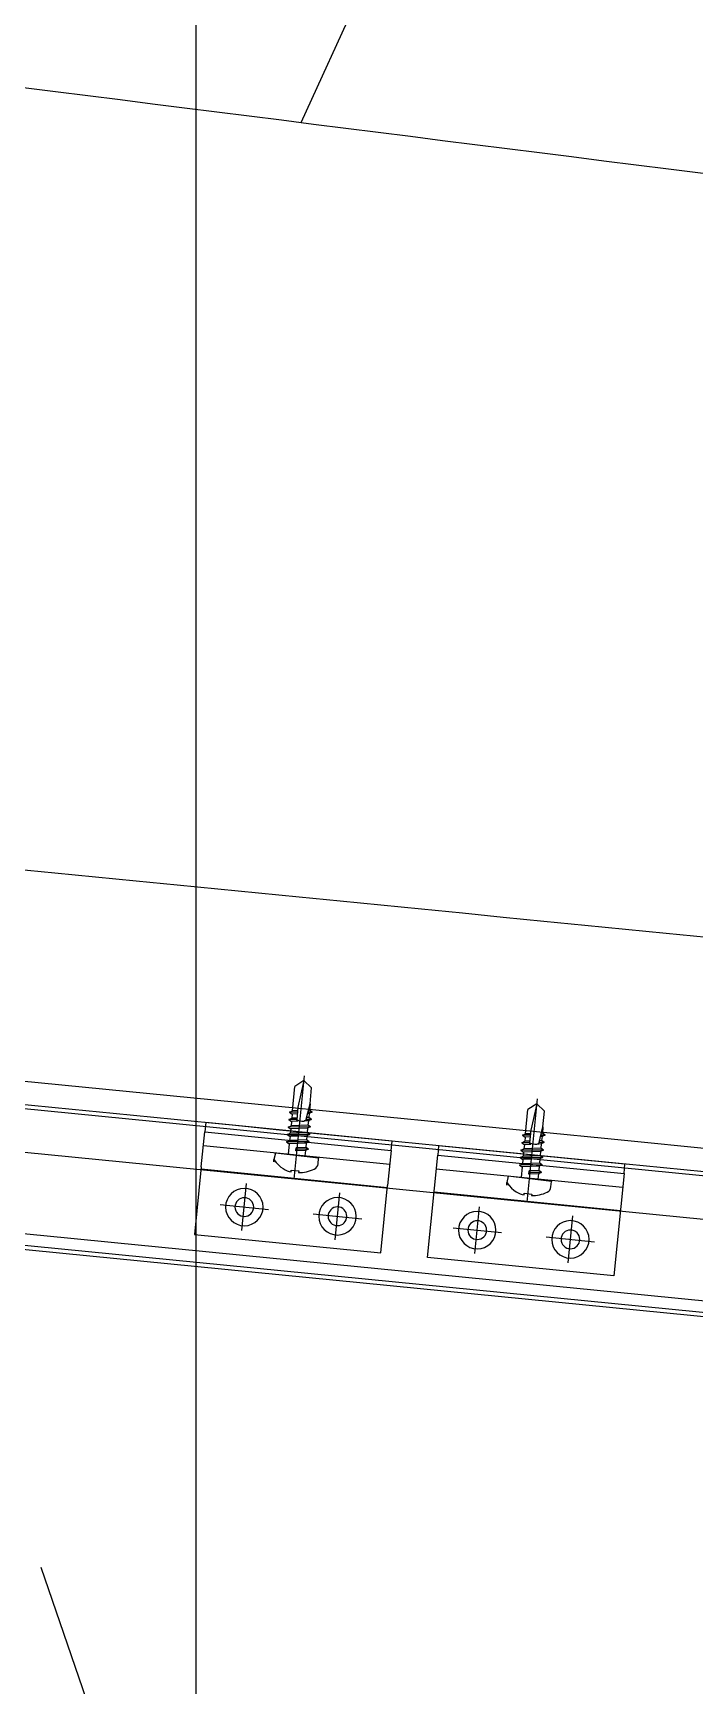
# Model space of a CAD drawing. Header units: inches. Extents: x 0 to 1813292486, y 0 to 3473589894.
# Drawn here: x 600531310.9 to 600531452.3, y 3473204546.7 to 3473204900 of the extents above; entities that cross this region are included whole.
import ezdxf

# ---------------------------------------------------------------- set-up
doc = ezdxf.new("R2010")
doc.units = ezdxf.units.IN
doc.header["$LTSCALE"] = 1000
doc.header["$MEASUREMENT"] = 0
for name, pattern in [('AX-MALL-WALL-P02-QT$0$CENTER', [2, 1.25, -0.25, 0.25, -0.25]), ('AX-MALL-WALL-P02-QT$0$DASH', [0.35, 0.25, -0.1]), ('AX-MALL-WALL-P02-QT$0$DASHED', [0.75, 0.5, -0.25]), ('AX-MALL-WALL-P02-QT$0$HIDDEN', [0.375, 0.25, -0.125]), ('AX-MALL-WALL-P02-QT$0$HIDDENX2', [0.75, 0.5, -0.25])]:
    doc.linetypes.add(name, pattern=pattern)
for name, color, linetype in [('A-Anno-Note', 241, 'Continuous'), ('AX-MALL-DIM-P02$0$A-Anno-Dims', 3, 'Continuous'), ('AX-MALL-P02-200$0$A-Anno-Note', 241, 'Continuous'), ('AX-MALL-WALL-P02$0$A-Anno-Note', 241, 'Continuous'), ('AX-MALL-WALL-P02-QT$0$A-Anno-Note', 241, 'Continuous'), ('AX-MALL-WALL-P02-QT$0$A-Detl-Fine', 152, 'Continuous'), ('AX-MALL-WALL-P02-QT$0$A-Detl-Patt', 8, 'Continuous'), ('AX-MALL-WALL-P02-QT$0$A-Detl-Thin', 131, 'Continuous'), ('AX-MALL-WALL-P02-QT$0$A-Wall', 2, 'Continuous'), ('AX-MALL-WALL-P02-QT$0$A-Wall-Patt', 13, 'Continuous'), ('AX-MALL-WALL-P02-QT$0$AP', 3, 'Continuous'), ('AX-MALL-WALL-P02-QT$0$C18', 4, 'AX-MALL-WALL-P02-QT$0$CENTER'), ('AX-MALL-WALL-P02-QT$0$DASH', 8, 'AX-MALL-WALL-P02-QT$0$DASHED'), ('AX-MALL-WALL-P02-QT$0$L18', 6, 'Continuous'), ('AX-MALL-WALL-P02-QT$0$PJ', 96, 'Continuous'), ('AX-MALL-WALL-P02-QT$0$STSF', 2, 'Continuous'), ('AX-MALL-WALL-P02-QT$0$tc', 4, 'Continuous'), ('AX-MALL-WALL-P02-QT$0$WZ', 2, 'Continuous'), ('AX-MALL-WALL-P02-QT$0$XX', 6, 'AX-MALL-WALL-P02-QT$0$HIDDEN'), ('AX-MALL-WALL-P02-QT$0$zx', 1, 'AX-MALL-WALL-P02-QT$0$CENTER'), ('AX-MALL-WALL-P02-QT$0$尺寸标注', 8, 'Continuous')]:
    doc.layers.add(name, color=color, linetype=linetype)
doc.styles.add('AX-MALL-DIM-P02$0$_TCH_DIM_T3', font='gbenor.shx')
doc.dimstyles.new('AX-MALL-DIM-P02$0$_TCH_ARCH&&180', dxfattribs={"dimtxt": 535.5, "dimasz": 270, "dimexe": 450, "dimexo": 450, "dimgap": 137.25, "dimtad": 1, "dimdec": 0, "dimzin": 0, "dimdsep": 46, "dimtxsty": 'AX-MALL-DIM-P02$0$_TCH_DIM_T3', "dimblk": 'AX-MALL-DIM-P02$0$_ArchTick', "dimcen": 0.09, "dimclrt": 7, "dimazin": 2, "dimtfac": 1, "dimtdec": 0, "dimtix": 1, "dimtmove": 2, "dimatfit": 3, "dimfxl": 500, "dimtolj": 1, "dimtzin": 0, "dimarcsym": 0})

# ---------------------------------------------------------------- blocks, each defined once
blk = doc.blocks.new('AX-MALL-WALL-P02-QT$0$tj')
at = {"layer": 'AX-MALL-WALL-P02-QT$0$A-Detl-Patt'}
h = blk.add_hatch(dxfattribs=at)
h.set_pattern_fill('STEEL', color=256, scale=100, angle=50.4318)
h.set_pattern_definition([(75, (-14278.2, 156289.83), (-153.340725, 41.08752), []), (75, (-14317.88, 156358.57), (-153.340725, 41.08752), [])])
edge = h.paths.add_edge_path()
edge.add_line((88101.27, 47666.64), (87883.94, 47459.85))
edge.add_line((87883.94, 47459.85), (91571.55, 43584.64))
edge.add_arc((262949.39, 558937.71), 543101.41, 251.6057364, 260.0288667)
edge.add_arc((172180.85, -2862.15), 27100, 64.712866, 96.931605, ccw=False)
edge.add_arc((262948.97, 558936.32), 543099.97, 261.6155115, 271.7251478)
edge.add_line((279298.98, 16082.52), (279298.98, 16382.65))
edge.add_arc((262948.97, 558936.32), 542799.97, 261.6202036, 271.7261014, ccw=False)
edge.add_arc((172180.85, -2862.15), 27400, 64.806318, 96.838159)
edge.add_arc((262949.39, 558937.7), 542801.41, 251.6136389, 260.0241733, ccw=False)
edge.add_line((91737.26, 43845.69), (88101.27, 47666.64))
blk = doc.blocks.new('AX-MALL-WALL-P02-QT$0$jjzx2')
at = {"layer": 'AX-MALL-WALL-P02-QT$0$A-Detl-Fine'}
for points in [[(209346.79, -133070.05), (209322.27, -133318.85), (210523.89, -133437.6), (210548.48, -133188.81)], [(209376.65, -133073), (209355.06, -133291.94), (210496.99, -133404.8), (210518.63, -133185.86)]]:
    blk.add_lwpolyline(points, dxfattribs=at)
blk = doc.blocks.new('*U198')
at = {"layer": 'AX-MALL-WALL-P02-QT$0$C18', "color": 1, "ltscale": 2}
blk.add_line((0, 5.14), (0, -17.03), dxfattribs=at)
at = {"layer": 'AX-MALL-WALL-P02-QT$0$L18', "color": 4}
for p, q in [((-1.79, -1.15), (-1.79, 0)), ((1.79, -2.25), (1.79, 0)), ((-2.4, -1.5), (-1.79, -1.15)), ((-2.4, -1.5), (0.23, -1.23)), ((-2.4, -1.5), (-1.79, -1.85)), ((-2.4, -3.1), (2.4, -2.6)), ((-2.4, -3.1), (-1.79, -2.75)), ((-2.4, -3.1), (-1.79, -3.45)), ((-1.79, -1.15), (0.23, -0.87)), ((-1.79, -1.85), (0.23, -1.57)), ((-1.79, -2.75), (-1.79, -1.85)), ((-1.79, -2.75), (1.79, -2.25)), ((-1.79, -3.45), (1.79, -2.95)), ((-1.79, -4.35), (-1.79, -3.45)), ((0.23, -0.87), (0.23, -1.57)), ((2.4, -2.6), (1.79, -2.25)), ((2.4, -2.6), (1.79, -2.95)), ((1.79, -3.85), (1.79, -2.95)), ((-2.4, -4.7), (2.4, -4.2)), ((-2.4, -4.7), (-1.79, -4.35)), ((-2.4, -4.7), (-1.79, -5.05)), ((-2.4, -6.3), (2.4, -5.8)), ((-2.4, -6.3), (-1.79, -5.95)), ((-2.4, -6.3), (-1.79, -6.65)), ((-1.79, -4.35), (1.79, -3.85)), ((-1.79, -5.05), (1.79, -4.55)), ((-1.79, -5.95), (-1.79, -5.05)), ((-1.79, -5.95), (1.79, -5.45)), ((-1.79, -6.65), (1.79, -6.15)), ((-1.79, -7.55), (-1.79, -6.65)), ((0.43, -7.24), (1.79, -7.05)), ((2.4, -4.2), (1.79, -3.85)), ((2.4, -4.2), (1.79, -4.55)), ((1.79, -5.45), (1.79, -4.55)), ((2.4, -5.8), (1.79, -5.45)), ((2.4, -5.8), (1.79, -6.15)), ((1.79, -7.05), (1.79, -6.15)), ((2.4, -7.4), (1.79, -7.05)), ((-2.4, -7.9), (-1.79, -7.55)), ((-2.4, -7.9), (-1.27, -7.78)), ((-2.4, -7.9), (-1.79, -8.25)), ((-2.4, -9.5), (-1.79, -9.15)), ((-2.4, -9.5), (-1.52, -9.41)), ((-2.4, -9.5), (-1.79, -9.85)), ((-1.79, -7.55), (-0.92, -7.43)), ((-1.79, -8.25), (-1.33, -8.19)), ((-1.79, -9.15), (-1.79, -8.25)), ((-1.79, -9.15), (-1.47, -9.1)), ((-1.79, -9.85), (-1.58, -9.82)), ((-1.79, -11.2), (-1.79, -9.85)), ((0.71, -7.58), (2.4, -7.4)), ((0.71, -7.9), (1.79, -7.75)), ((0.71, -8.8), (1.79, -8.65)), ((0.71, -9.18), (2.4, -9)), ((0.71, -9.5), (1.79, -9.35)), ((2.4, -7.4), (1.79, -7.75)), ((1.79, -8.65), (1.79, -7.75)), ((2.4, -9), (1.79, -8.65)), ((2.4, -9), (1.79, -9.35)), ((1.79, -9.35), (1.79, -14.6)), ((-1.79, -11.2), (-1.79, -14.6)), ((0, -16), (-1.79, -14.6)), ((0, -16), (1.79, -14.6))]:
    blk.add_line(p, q, dxfattribs=at)
blk.add_lwpolyline([(4.55, 0, 0.414214), (4.75, 0.2), (4.75, 1.39, 0.265403), (4.07, 2.59, 0.108659), (0.8, 3.66), (0.8, 3.32), (-0.8, 3.32), (-0.8, 3.66, 0.108659), (-4.07, 2.59, 0.265403), (-4.75, 1.39), (-4.75, 0.2, 0.414214), (-4.55, 0)], format="xyb", close=True, dxfattribs=at)
blk.add_lwpolyline([(0, -16), (0.71, -10.26), (0.71, -7.54, 0.417657), (0.41, -7.24, 0.083367), (-1.23, -7.53), (-1.79, -11.2)], format="xyb", dxfattribs=at)
blk = doc.blocks.new('AX-MALL-WALL-P02-QT$0$盘头自钻自攻钉ST4-8')
at = {"layer": 'AX-MALL-WALL-P02-QT$0$尺寸标注'}
blk.add_blockref('*U198', (0, 0), dxfattribs=at)
blk = doc.blocks.new('AX-MALL-WALL-P02-QT$0$A$C61293B14')
at = {"layer": 'AX-MALL-WALL-P02-QT$0$tc'}
for radius in [4, 2]:
    blk.add_circle((0, 0), radius, dxfattribs=at)
at = {"layer": 'AX-MALL-WALL-P02-QT$0$zx'}
for p, q in [((0, 5.04), (0, -5.04)), ((-5.2, 0), (5.2, 0))]:
    blk.add_line(p, q, dxfattribs=at)
blk = doc.blocks.new('AX-MALL-WALL-P02-QT$0$A$C41DD6A87')
at = {"layer": 'AX-MALL-WALL-P02-QT$0$tc'}
h = blk.add_hatch(dxfattribs=at)
h.set_pattern_fill('ANSI31', color=256, scale=0.5, angle=-90, style=0)
h.set_pattern_definition([(225, (28362.6861, -179426.7049), (-1.122532015, 1.122532015), [])])
h.paths.add_polyline_path([(40, 20), (0, 20), (0, 22), (40, 22)])
at = {"layer": 'AX-MALL-WALL-P02-QT$0$PJ'}
for points in [[(40, 20), (0, 20), (0, 22), (40, 22)], [(40, 20), (0, 20), (0, -2), (40, -2)]]:
    blk.add_lwpolyline(points, close=True, dxfattribs=at)
at = {"layer": 'AX-MALL-WALL-P02-QT$0$XX'}
for p, q in [((0, 17), (40, 17)), ((0, 12), (40, 12))]:
    blk.add_line(p, q, dxfattribs=at)
at = {"layer": 'AX-MALL-WALL-P02-QT$0$tc', "rotation": 180}
for p in [(10.01, 4.86), (30.01, 4.86)]:
    blk.add_blockref('AX-MALL-WALL-P02-QT$0$A$C61293B14', p, dxfattribs=at)
at = {"layer": 'AX-MALL-WALL-P02-QT$0$WZ', "extrusion": (1.11243e-34, 1.0178e-23, -1), "zscale": -1, "rotation": 180}
blk.add_blockref('AX-MALL-WALL-P02-QT$0$盘头自钻自攻钉ST4-8', (-20, 17), dxfattribs=at)
blk = doc.blocks.new('AX-MALL-WALL-P02-QT$0$A$C715D18B8')
at = {"layer": 'AX-MALL-WALL-P02-QT$0$tc'}
h = blk.add_hatch(dxfattribs=at)
h.set_pattern_fill('ANSI31', color=256, scale=0.5, angle=-180, style=0)
h.set_pattern_definition([(225, (28362.6861, -179426.7049), (-1.122532015, 1.122532015), [])])
h.paths.add_polyline_path([(40, 20), (0, 20), (0, 22), (40, 22)])
at = {"layer": 'AX-MALL-WALL-P02-QT$0$PJ'}
blk.add_line((0, 17), (40, 17), dxfattribs=at)
blk.add_lwpolyline([(40, 20), (0, 20), (0, 22), (40, 22)], close=True, dxfattribs=at)
blk.add_lwpolyline([(40, 12.5), (40, 20), (0, 20), (0, 12.5)], dxfattribs=at)
at = {"layer": 'AX-MALL-WALL-P02-QT$0$XX'}
blk.add_line((0, 12), (40, 12), dxfattribs=at)
blk.add_lwpolyline([(40, 12.5), (40, -2), (0, -2), (0, 12.5)], dxfattribs=at)
at = {"layer": 'AX-MALL-WALL-P02-QT$0$tc', "rotation": 180}
for p in [(10.01, 4.86), (30.01, 4.86)]:
    blk.add_blockref('AX-MALL-WALL-P02-QT$0$A$C61293B14', p, dxfattribs=at)
at = {"layer": 'AX-MALL-WALL-P02-QT$0$WZ', "extrusion": (1.11247e-34, 1.0178e-23, -1), "zscale": -1, "rotation": 180}
blk.add_blockref('AX-MALL-WALL-P02-QT$0$盘头自钻自攻钉ST4-8', (-20, 17), dxfattribs=at)
blk = doc.blocks.new('AX-MALL-WALL-P02-QT$0$A$C4D6066B9')
at = {"rotation": 180}
for name, p in [('AX-MALL-WALL-P02-QT$0$A$C715D18B8', (0, 22)), ('AX-MALL-WALL-P02-QT$0$A$C41DD6A87', (50, 22))]:
    blk.add_blockref(name, p, dxfattribs=at)
blk = doc.blocks.new('AX-MALL-WALL-P02-QT$0$1300C')
at = {"layer": 'AX-MALL-WALL-P02-QT$0$AP'}
blk.add_line((-33.08, -219.59), (1157.3, -567.56), dxfattribs=at)
blk.add_lwpolyline([(1118.46, -629.21), (1132.5, -581.15), (-19.47, -244.26), (-33.56, -292.32)], dxfattribs=at)
blk.add_arc((-2315977.89, -7923840.43), 8255124.44, 73.698735431, 73.707100421, dxfattribs=at)
at = {"layer": 'AX-MALL-WALL-P02-QT$0$DASH', "color": 8, "linetype": 'AX-MALL-WALL-P02-QT$0$HIDDENX2', "ltscale": 20}
blk.add_lwpolyline([(1104.01, -536.33, 0.000025), (28.78, -222.01, 0.000088)], format="xyb", dxfattribs=at)
at = {"layer": 'AX-MALL-WALL-P02-QT$0$STSF'}
for points in [[(41.44, -178.83, -0.000025), (1116.67, -493.15)], [(1102.6, -541.13, 0.000025), (27.38, -226.81, 0.000088)]]:
    blk.add_lwpolyline(points, format="xyb", dxfattribs=at)
at = {"layer": 'AX-MALL-WALL-P02-QT$0$tc', "xscale": -1, "rotation": 163.6785518761817}
blk.add_blockref('AX-MALL-WALL-P02-QT$0$A$C4D6066B9', (185.66, -273.07), dxfattribs=at)
blk = doc.blocks.new('AX-MALL-WALL-P02-QT$0$mqst2')
at = {"color": 6, "rotation": 10.65644810334406}
blk.add_blockref('AX-MALL-WALL-P02-QT$0$1300C', (317564.65, -42376.89), dxfattribs=at)
blk = doc.blocks.new('AX-MALL-WALL-P02-QT')
at = {"layer": 'AX-MALL-WALL-P02-QT$0$A-Wall-Patt'}
h = blk.add_hatch(dxfattribs=at)
h.set_pattern_fill('普通砖', color=256, scale=200, style=0)
h.set_pattern_definition([(45, (0, 359), (-353.553532015, 353.553532015), [])])
h.paths.add_polyline_path([(600335021.02, 3473082158.21, 0.000411), (600335808.66, 3473081746.34), (600335901.19, 3473081923.65, -0.000411), (600335113.84, 3473082335.37)])
at = {"layer": 'AX-MALL-WALL-P02-QT$0$A-Detl-Patt', "linetype": 'AX-MALL-WALL-P02-QT$0$DASH'}
blk.add_line((600334679.06, 3473068616.19), (600335267.32, 3473092328.65), dxfattribs=at)
at = {"layer": 'AX-MALL-WALL-P02-QT$0$A-Wall'}
blk.add_arc((600585645.2, 3473560474.29), 539998.84, 242.3467247, 242.4410322, dxfattribs=at)
at = {"layer": 'AX-MALL-WALL-P02-QT$0$A-Anno-Note'}
for name, p, rotation in [('AX-MALL-WALL-P02-QT$0$mqst2', (600052179.27, 3473232742.4), 339.5681613092181), ('AX-MALL-WALL-P02-QT$0$jjzx2', (600185298.43, 3473279938.05), 339.5681613092246)]:
    blk.add_blockref(name, p, dxfattribs=dict(at, rotation=rotation))
at = {"layer": 'AX-MALL-WALL-P02-QT$0$A-Detl-Thin', "rotation": 339.5681613091762}
blk.add_blockref('AX-MALL-WALL-P02-QT$0$tj', (600144118.7, 3473128496.29), dxfattribs=at)
blk = doc.blocks.new('AX-MALL-WALL-P02')
at = {"layer": 'AX-MALL-WALL-P02$0$A-Anno-Note'}
blk.add_blockref('AX-MALL-WALL-P02-QT', (0, 0), dxfattribs=at)
blk = doc.blocks.new('AX-MALL-DIM-P02$0$_ArchTick')
at = {"color": 0, "linetype": 'ByBlock', "const_width": 0.4}
blk.add_lwpolyline([(-0.5, -0.5), (0.5, 0.5)], dxfattribs=at)
blk = doc.blocks.new('*D1049')
at = {"layer": 'AX-MALL-DIM-P02$0$A-Anno-Dims', "color": 0, "lineweight": -2, "transparency": 16777216}
for p, q in [((600336107.88, 3473083318.42), (600335242.75, 3473083640.71)), ((600334844.06, 3473081281.41), (600335664.44, 3473083483.62)), ((600335287.5, 3473081116.21), (600334422.37, 3473081438.5))]:
    blk.add_line(p, q, dxfattribs=at)
at = {"layer": 'AX-MALL-DIM-P02$0$A-Anno-Dims', "color": 0, "lineweight": -2, "transparency": 16777216, "xscale": 270, "yscale": 270, "zscale": 270}
for p, rotation in [((600335664.44, 3473083483.62), 69.56816130903921), ((600334844.06, 3473081281.41), 249.5681613090392)]:
    blk.add_blockref('AX-MALL-DIM-P02$0$_ArchTick', p, dxfattribs=dict(at, rotation=rotation))
at = {"layer": 'AX-MALL-DIM-P02$0$A-Anno-Dims', "color": 7, "transparency": 16777216, "insert": (600334874.73, 3473082523.9), "char_height": 535.5, "attachment_point": 5, "rotation": 69.5682, "style": 'AX-MALL-DIM-P02$0$_TCH_DIM_T3'}
blk.add_mtext('\\A1;2350', dxfattribs=at)
blk = doc.blocks.new('AX-MALL-DIM-P02')
at = {"layer": 'AX-MALL-DIM-P02$0$A-Anno-Dims'}
dim = blk.add_aligned_dim(p1=(600335709.19, 3473080959.12), p2=(600336529.57, 3473083161.33), distance=923.21, dimstyle='AX-MALL-DIM-P02$0$_TCH_ARCH&&180', dxfattribs=at)
dim.commit()
dim.dimension.update_dxf_attribs({"geometry": '*D1049', "text_midpoint": (600334874.73, 3473082523.9)})
blk = doc.blocks.new('AX-MALL-P02-200')
at = {"layer": 'AX-MALL-P02-200$0$A-Anno-Note'}
blk.add_blockref('AX-MALL-WALL-P02', (0, 0), dxfattribs=at)
blk.add_blockref('AX-MALL-DIM-P02', (0, 0), dxfattribs=at)

msp = doc.modelspace()

# ---------------------------------------------------------------- block references
at = {"layer": 'A-Anno-Note', "rotation": 20.43183869077545}
msp.add_blockref('AX-MALL-P02-200', (1250392458.53, 9048125.68), dxfattribs=at)

doc.saveas('drawing.dxf')
